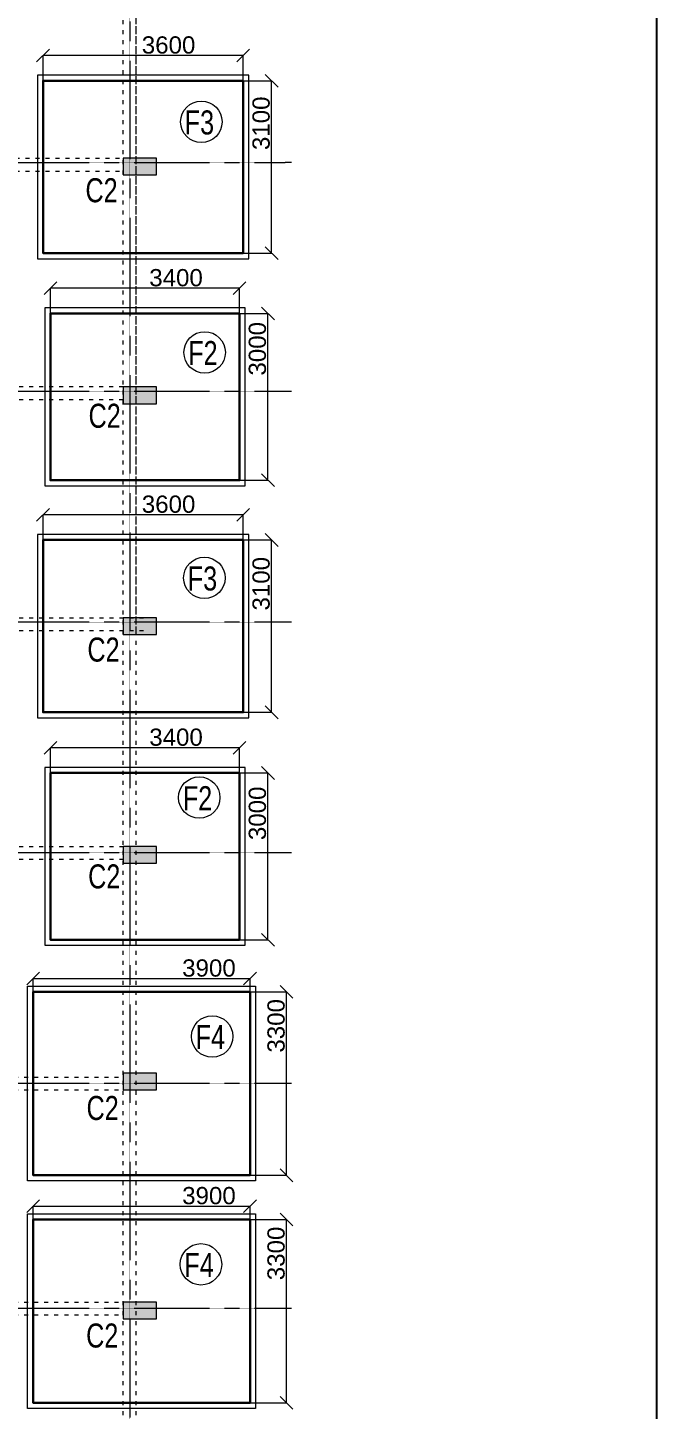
# Model space of a CAD drawing. Header units: inches. Extents: x 719368 to 9005052, y -3573818 to 446967.
# Drawn here: x 4536229 to 4547536, y -1782651 to -1757797 of the extents above; entities that cross this region are included whole.
import ezdxf

# ---------------------------------------------------------------- set-up
doc = ezdxf.new("R2010")
doc.units = ezdxf.units.IN
doc.header["$LTSCALE"] = 20
doc.header["$MEASUREMENT"] = 0
doc.header["$PDMODE"] = 3
doc.linetypes.add('ACAD_ISO03W100', pattern=[30, 12, -18])
doc.linetypes.add('CENTER', pattern=[2, 1.25, -0.25, 0.25, -0.25])
doc.layers.get('Defpoints').update_dxf_attribs({"lineweight": 25})
for name, color, linetype, lineweight in [('COL.FILL', 6, 'Continuous', 20), ('DIM', 7, 'Continuous', 13), ('FOOTING', 73, 'Continuous', 30), ('FORMET', 4, 'Continuous', 25), ('GRID', 202, 'CENTER', 5), ('HACHE', 6, 'Continuous', 9), ('HIDDEN', 181, 'ACAD_ISO03W100', 18), ('STAIR', 4, 'Continuous', 25)]:
    doc.layers.add(name, color=color, linetype=linetype, lineweight=lineweight)
doc.styles.add('BOLD', font='arial.ttf')
doc.styles.add('DIM SUMBI', font='arial.ttf')
doc.dimstyles.new('PL1', dxfattribs={"dimtxt": 275, "dimasz": 230, "dimexe": 0.18, "dimexo": 12, "dimgap": 30, "dimtad": 1, "dimjust": 1, "dimdec": 0, "dimzin": 0, "dimdsep": 46, "dimtxsty": 'BOLD', "dimblk": 'OBLIQUE', "dimcen": 0.09, "dimclrd": 256, "dimclre": 256, "dimadec": 0, "dimazin": 0, "dimtfac": 1, "dimtdec": 0, "dimtofl": 0, "dimtmove": 0, "dimatfit": 3, "dimfxl": 0, "dimtolj": 1, "dimtzin": 0, "dimlwd": -1, "dimlwe": -1, "dimarcsym": 0})

# ---------------------------------------------------------------- blocks, each defined once
blk = doc.blocks.new('_Oblique')
at = {"layer": 'STAIR', "color": 0, "lineweight": -2}
blk.add_line((-0.5, -0.5), (0.5, 0.5), dxfattribs=at)
blk = doc.blocks.new('*D526')
at = {"layer": 'Defpoints', "color": 0, "transparency": 16777216}
for p in [(4536506, -1758300), (4536506, -1758754), (4540106, -1758754)]:
    blk.add_point(p, dxfattribs=at)
at = {"layer": 'DIM', "transparency": 16777216}
for p, q in [((4536506, -1758742), (4536506, -1758299)), ((4540106, -1758300), (4536506, -1758300)), ((4540106, -1758742), (4540106, -1758299))]:
    blk.add_line(p, q, dxfattribs=at)
at = {"layer": 'DIM', "transparency": 16777216, "xscale": 230, "yscale": 230, "zscale": 230, "rotation": 180}
blk.add_blockref('_Oblique', (4536506, -1758300), dxfattribs=at)
at = {"layer": 'DIM', "transparency": 16777216, "xscale": 230, "yscale": 230, "zscale": 230}
blk.add_blockref('_Oblique', (4540106, -1758300), dxfattribs=at)
at = {"layer": 'DIM', "color": 0, "transparency": 16777216, "insert": (4538764, -1758111), "char_height": 310, "attachment_point": 5, "style": 'BOLD'}
blk.add_mtext('\\A1;3600', dxfattribs=at)
blk = doc.blocks.new('*D527')
at = {"layer": 'Defpoints', "color": 0, "transparency": 16777216}
for p in [(4539868, -1758754), (4540617, -1758754), (4539860, -1761854)]:
    blk.add_point(p, dxfattribs=at)
at = {"layer": 'DIM', "transparency": 16777216}
for p, q in [((4539880, -1758754), (4540617, -1758754)), ((4540617, -1761854), (4540617, -1758754)), ((4539872, -1761854), (4540617, -1761854))]:
    blk.add_line(p, q, dxfattribs=at)
at = {"layer": 'DIM', "transparency": 16777216, "xscale": 230, "yscale": 230, "zscale": 230}
for p, rotation in [((4540617, -1758754), 90), ((4540617, -1761854), 270)]:
    blk.add_blockref('_Oblique', p, dxfattribs=dict(at, rotation=rotation))
at = {"layer": 'DIM', "color": 0, "transparency": 16777216, "insert": (4540429, -1759518), "char_height": 310, "attachment_point": 5, "rotation": 90, "style": 'BOLD'}
blk.add_mtext('\\A1;3100', dxfattribs=at)
blk = doc.blocks.new('*D518')
at = {"layer": 'Defpoints', "color": 0, "transparency": 16777216}
for p in [(4536639, -1762485), (4536639, -1762939), (4540039, -1762939)]:
    blk.add_point(p, dxfattribs=at)
at = {"layer": 'DIM', "transparency": 16777216}
for p, q in [((4536639, -1762927), (4536639, -1762485)), ((4540039, -1762485), (4536639, -1762485)), ((4540039, -1762927), (4540039, -1762485))]:
    blk.add_line(p, q, dxfattribs=at)
at = {"layer": 'DIM', "transparency": 16777216, "xscale": 230, "yscale": 230, "zscale": 230, "rotation": 180}
blk.add_blockref('_Oblique', (4536639, -1762485), dxfattribs=at)
at = {"layer": 'DIM', "transparency": 16777216, "xscale": 230, "yscale": 230, "zscale": 230}
blk.add_blockref('_Oblique', (4540039, -1762485), dxfattribs=at)
at = {"layer": 'DIM', "color": 0, "transparency": 16777216, "insert": (4538898, -1762297), "char_height": 310, "attachment_point": 5, "style": 'BOLD'}
blk.add_mtext('\\A1;3400', dxfattribs=at)
blk = doc.blocks.new('*D519')
at = {"layer": 'Defpoints', "color": 0, "transparency": 16777216}
for p in [(4539801, -1762939), (4540551, -1762939), (4539793, -1765939)]:
    blk.add_point(p, dxfattribs=at)
at = {"layer": 'DIM', "transparency": 16777216}
for p, q in [((4539813, -1762939), (4540551, -1762939)), ((4540551, -1765939), (4540551, -1762939)), ((4539805, -1765939), (4540551, -1765939))]:
    blk.add_line(p, q, dxfattribs=at)
at = {"layer": 'DIM', "transparency": 16777216, "xscale": 230, "yscale": 230, "zscale": 230}
for p, rotation in [((4540551, -1762939), 90), ((4540551, -1765939), 270)]:
    blk.add_blockref('_Oblique', p, dxfattribs=dict(at, rotation=rotation))
at = {"layer": 'DIM', "color": 0, "transparency": 16777216, "insert": (4540362, -1763574), "char_height": 310, "attachment_point": 5, "rotation": 90, "style": 'BOLD'}
blk.add_mtext('\\A1;3000', dxfattribs=at)
blk = doc.blocks.new('*D509')
at = {"layer": 'Defpoints', "color": 0, "transparency": 16777216}
for p in [(4536506, -1766559), (4536506, -1767013), (4540106, -1767013)]:
    blk.add_point(p, dxfattribs=at)
at = {"layer": 'DIM', "transparency": 16777216}
for p, q in [((4536506, -1767001), (4536506, -1766559)), ((4540106, -1766559), (4536506, -1766559)), ((4540106, -1767001), (4540106, -1766559))]:
    blk.add_line(p, q, dxfattribs=at)
at = {"layer": 'DIM', "transparency": 16777216, "xscale": 230, "yscale": 230, "zscale": 230, "rotation": 180}
blk.add_blockref('_Oblique', (4536506, -1766559), dxfattribs=at)
at = {"layer": 'DIM', "transparency": 16777216, "xscale": 230, "yscale": 230, "zscale": 230}
blk.add_blockref('_Oblique', (4540106, -1766559), dxfattribs=at)
at = {"layer": 'DIM', "color": 0, "transparency": 16777216, "insert": (4538764, -1766371), "char_height": 310, "attachment_point": 5, "style": 'BOLD'}
blk.add_mtext('\\A1;3600', dxfattribs=at)
blk = doc.blocks.new('*D510')
at = {"layer": 'Defpoints', "color": 0, "transparency": 16777216}
for p in [(4539868, -1767013), (4540617, -1767013), (4539860, -1770113)]:
    blk.add_point(p, dxfattribs=at)
at = {"layer": 'DIM', "transparency": 16777216}
for p, q in [((4539880, -1767013), (4540617, -1767013)), ((4540617, -1770113), (4540617, -1767013)), ((4539872, -1770113), (4540617, -1770113))]:
    blk.add_line(p, q, dxfattribs=at)
at = {"layer": 'DIM', "transparency": 16777216, "xscale": 230, "yscale": 230, "zscale": 230}
for p, rotation in [((4540617, -1767013), 90), ((4540617, -1770113), 270)]:
    blk.add_blockref('_Oblique', p, dxfattribs=dict(at, rotation=rotation))
at = {"layer": 'DIM', "color": 0, "transparency": 16777216, "insert": (4540429, -1767800), "char_height": 310, "attachment_point": 5, "rotation": 90, "style": 'BOLD'}
blk.add_mtext('\\A1;3100', dxfattribs=at)
blk = doc.blocks.new('*D517')
at = {"layer": 'Defpoints', "color": 0, "transparency": 16777216}
for p in [(4536639, -1770750), (4536639, -1771204), (4540039, -1771204)]:
    blk.add_point(p, dxfattribs=at)
at = {"layer": 'DIM', "transparency": 16777216}
for p, q in [((4536639, -1771192), (4536639, -1770750)), ((4540039, -1770750), (4536639, -1770750)), ((4540039, -1771192), (4540039, -1770750))]:
    blk.add_line(p, q, dxfattribs=at)
at = {"layer": 'DIM', "transparency": 16777216, "xscale": 230, "yscale": 230, "zscale": 230, "rotation": 180}
blk.add_blockref('_Oblique', (4536639, -1770750), dxfattribs=at)
at = {"layer": 'DIM', "transparency": 16777216, "xscale": 230, "yscale": 230, "zscale": 230}
blk.add_blockref('_Oblique', (4540039, -1770750), dxfattribs=at)
at = {"layer": 'DIM', "color": 0, "transparency": 16777216, "insert": (4538898, -1770562), "char_height": 310, "attachment_point": 5, "style": 'BOLD'}
blk.add_mtext('\\A1;3400', dxfattribs=at)
blk = doc.blocks.new('*D530')
at = {"layer": 'Defpoints', "color": 0, "transparency": 16777216}
for p in [(4539801, -1771204), (4540551, -1771204), (4539793, -1774204)]:
    blk.add_point(p, dxfattribs=at)
at = {"layer": 'DIM', "transparency": 16777216}
for p, q in [((4539813, -1771204), (4540551, -1771204)), ((4540551, -1774204), (4540551, -1771204)), ((4539805, -1774204), (4540551, -1774204))]:
    blk.add_line(p, q, dxfattribs=at)
at = {"layer": 'DIM', "transparency": 16777216, "xscale": 230, "yscale": 230, "zscale": 230}
for p, rotation in [((4540551, -1771204), 90), ((4540551, -1774204), 270)]:
    blk.add_blockref('_Oblique', p, dxfattribs=dict(at, rotation=rotation))
at = {"layer": 'DIM', "color": 0, "transparency": 16777216, "insert": (4540362, -1771930), "char_height": 310, "attachment_point": 5, "rotation": 90, "style": 'BOLD'}
blk.add_mtext('\\A1;3000', dxfattribs=at)
blk = doc.blocks.new('*D537')
at = {"layer": 'Defpoints', "color": 0, "transparency": 16777216}
for p in [(4540229, -1774902), (4536329, -1775387), (4540229, -1775379)]:
    blk.add_point(p, dxfattribs=at)
at = {"layer": 'DIM', "transparency": 16777216}
for p, q in [((4536329, -1775375), (4536329, -1774902)), ((4536329, -1774902), (4540229, -1774902)), ((4540229, -1775367), (4540229, -1774902))]:
    blk.add_line(p, q, dxfattribs=at)
at = {"layer": 'DIM', "transparency": 16777216, "xscale": 230, "yscale": 230, "zscale": 230, "rotation": 180}
blk.add_blockref('_Oblique', (4536329, -1774902), dxfattribs=at)
at = {"layer": 'DIM', "transparency": 16777216, "xscale": 230, "yscale": 230, "zscale": 230}
blk.add_blockref('_Oblique', (4540229, -1774902), dxfattribs=at)
at = {"layer": 'DIM', "color": 0, "transparency": 16777216, "insert": (4539490, -1774714), "char_height": 310, "attachment_point": 5, "style": 'BOLD'}
blk.add_mtext('\\A1;3900', dxfattribs=at)
blk = doc.blocks.new('*D538')
at = {"layer": 'Defpoints', "color": 0, "transparency": 16777216}
for p in [(4540137, -1775141), (4540886, -1775141), (4540002, -1778441)]:
    blk.add_point(p, dxfattribs=at)
at = {"layer": 'DIM', "transparency": 16777216}
for p, q in [((4540149, -1775141), (4540886, -1775141)), ((4540886, -1778441), (4540886, -1775141)), ((4540014, -1778441), (4540886, -1778441))]:
    blk.add_line(p, q, dxfattribs=at)
at = {"layer": 'DIM', "transparency": 16777216, "xscale": 230, "yscale": 230, "zscale": 230}
for p, rotation in [((4540886, -1775141), 90), ((4540886, -1778441), 270)]:
    blk.add_blockref('_Oblique', p, dxfattribs=dict(at, rotation=rotation))
at = {"layer": 'DIM', "color": 0, "transparency": 16777216, "insert": (4540698, -1775752), "char_height": 310, "attachment_point": 5, "rotation": 90, "style": 'BOLD'}
blk.add_mtext('\\A1;3300', dxfattribs=at)
blk = doc.blocks.new('*D545')
at = {"layer": 'Defpoints', "color": 0, "transparency": 16777216}
for p in [(4540229, -1778996), (4536329, -1779481), (4540229, -1779473)]:
    blk.add_point(p, dxfattribs=at)
at = {"layer": 'DIM', "transparency": 16777216}
for p, q in [((4536329, -1779469), (4536329, -1778996)), ((4536329, -1778996), (4540229, -1778996)), ((4540229, -1779461), (4540229, -1778996))]:
    blk.add_line(p, q, dxfattribs=at)
at = {"layer": 'DIM', "transparency": 16777216, "xscale": 230, "yscale": 230, "zscale": 230, "rotation": 180}
blk.add_blockref('_Oblique', (4536329, -1778996), dxfattribs=at)
at = {"layer": 'DIM', "transparency": 16777216, "xscale": 230, "yscale": 230, "zscale": 230}
blk.add_blockref('_Oblique', (4540229, -1778996), dxfattribs=at)
at = {"layer": 'DIM', "color": 0, "transparency": 16777216, "insert": (4539490, -1778808), "char_height": 310, "attachment_point": 5, "style": 'BOLD'}
blk.add_mtext('\\A1;3900', dxfattribs=at)
blk = doc.blocks.new('*D546')
at = {"layer": 'Defpoints', "color": 0, "transparency": 16777216}
for p in [(4540137, -1779235), (4540886, -1779235), (4540002, -1782535)]:
    blk.add_point(p, dxfattribs=at)
at = {"layer": 'DIM', "transparency": 16777216}
for p, q in [((4540149, -1779235), (4540886, -1779235)), ((4540886, -1782535), (4540886, -1779235)), ((4540014, -1782535), (4540886, -1782535))]:
    blk.add_line(p, q, dxfattribs=at)
at = {"layer": 'DIM', "transparency": 16777216, "xscale": 230, "yscale": 230, "zscale": 230}
for p, rotation in [((4540886, -1779235), 90), ((4540886, -1782535), 270)]:
    blk.add_blockref('_Oblique', p, dxfattribs=dict(at, rotation=rotation))
at = {"layer": 'DIM', "color": 0, "transparency": 16777216, "insert": (4540698, -1779846), "char_height": 310, "attachment_point": 5, "rotation": 90, "style": 'BOLD'}
blk.add_mtext('\\A1;3300', dxfattribs=at)

msp = doc.modelspace()

# ---------------------------------------------------------------- hatches: boundary and pattern name
at = {"layer": 'COL.FILL'}
for points in [[(4538549.2, -1760146.1), (4538549.2, -1760446.1), (4537949.2, -1760446.1), (4537949.2, -1760146.1)], [(4538549.2, -1764261.1), (4538549.2, -1764561.1), (4537949.2, -1764561.1), (4537949.2, -1764261.1)], [(4538549.2, -1768411.1), (4538549.2, -1768711.1), (4537949.2, -1768711.1), (4537949.2, -1768411.1)], [(4538549.2, -1772526.1), (4538549.2, -1772826.1), (4537949.2, -1772826.1), (4537949.2, -1772526.1)], [(4538549.2, -1776606.1), (4538549.2, -1776906.1), (4537949.2, -1776906.1), (4537949.2, -1776606.1)], [(4538549.2, -1780722.6), (4538549.2, -1781022.6), (4537949.2, -1781022.6), (4537949.2, -1780722.6)]]:
    msp.add_hatch(color=256, dxfattribs=at).paths.add_polyline_path(points)

# ---------------------------------------------------------------- linework, layer by layer
for points in [[(4538549.2, -1760446.1), (4538549.2, -1760146.1), (4537949.2, -1760146.1), (4537949.2, -1760446.1)], [(4538549.2, -1764561.1), (4538549.2, -1764261.1), (4537949.2, -1764261.1), (4537949.2, -1764561.1)], [(4538549.2, -1768711.1), (4538549.2, -1768411.1), (4537949.2, -1768411.1), (4537949.2, -1768711.1)], [(4538549.2, -1772826.1), (4538549.2, -1772526.1), (4537949.2, -1772526.1), (4537949.2, -1772826.1)], [(4538549.2, -1776906.1), (4538549.2, -1776606.1), (4537949.2, -1776606.1), (4537949.2, -1776906.1)], [(4538549.2, -1781022.6), (4538549.2, -1780722.6), (4537949.2, -1780722.6), (4537949.2, -1781022.6)]]:
    msp.add_lwpolyline(points, close=True, dxfattribs=at)
at = {"layer": 'DIM'}
for centre in [(4539353.1, -1759491.5), (4539412.4, -1763639.2), (4539407.9, -1767694.5), (4539315.6, -1771646.1), (4539548.2, -1775943.8), (4539346, -1780042.3)]:
    msp.add_circle(centre, 372.8, dxfattribs=at)
at = {"layer": 'FOOTING'}
for points in [[(4540105.8, -1758753.6), (4536505.8, -1758753.6), (4536505.8, -1761853.6), (4540105.8, -1761853.6)], [(4540039.4, -1762939.2), (4536639.4, -1762939.2), (4536639.4, -1765939.2), (4540039.4, -1765939.2)], [(4540105.8, -1767013), (4536505.8, -1767013), (4536505.8, -1770113), (4540105.8, -1770113)], [(4540039.4, -1771204.2), (4536639.4, -1771204.2), (4536639.4, -1774204.2), (4540039.4, -1774204.2)], [(4540229.4, -1775141.1), (4540229.4, -1778441.1), (4536329.4, -1778441.1), (4536329.4, -1775141.1)], [(4540229.4, -1779235.2), (4540229.4, -1782535.2), (4536329.4, -1782535.2), (4536329.4, -1779235.2)]]:
    msp.add_lwpolyline(points, close=True, dxfattribs=at)
at = {"layer": 'FORMET'}
msp.add_line((4547535.8, -1746382.4), (4547535.8, -1814751.9), dxfattribs=at)
at = {"layer": 'GRID', "lineweight": 18, "ltscale": 0.05}
for p, q in [((4538064.2, -1750326.2), (4538064.2, -1799128.2)), ((4540972, -1760226.1), (4468546.8, -1760261.1)), ((4540972, -1764341.1), (4468546.8, -1764376.1)), ((4540972, -1768491.1), (4468546.8, -1768491.1)), ((4540972, -1772641.1), (4468546.8, -1772641.1)), ((4540972, -1776791.1), (4468546.8, -1776791.1)), ((4540972, -1780837.6), (4468546.8, -1780837.6))]:
    msp.add_line(p, q, dxfattribs=at)
at = {"layer": 'HACHE'}
for points in [[(4540205.8, -1758653.6), (4536405.8, -1758653.6), (4536405.8, -1761953.6), (4540205.8, -1761953.6)], [(4540139.4, -1762839.2), (4536539.4, -1762839.2), (4536539.4, -1766039.2), (4540139.4, -1766039.2)], [(4540205.8, -1766913), (4536405.8, -1766913), (4536405.8, -1770213), (4540205.8, -1770213)], [(4540139.4, -1771104.2), (4536539.4, -1771104.2), (4536539.4, -1774304.2), (4540139.4, -1774304.2)], [(4540329.4, -1775041.1), (4540329.4, -1778541.1), (4536229.4, -1778541.1), (4536229.4, -1775041.1)], [(4540329.4, -1779135.2), (4540329.4, -1782635.2), (4536229.4, -1782635.2), (4536229.4, -1779135.2)]]:
    msp.add_lwpolyline(points, close=True, dxfattribs=at)
at = {"layer": 'HIDDEN', "linetype": 'ACAD_ISO03W100', "ltscale": 0.3}
for p, q in [((4537949.2, -1797516.1), (4537949.2, -1755961.1)), ((4538179.2, -1797516.1), (4538179.2, -1755961.1)), ((4538179.2, -1768641.1), (4538179.2, -1755961.1)), ((4521609.2, -1760146.1), (4537949.2, -1760146.1)), ((4521609.2, -1760376.1), (4537949.2, -1760376.1)), ((4537949.2, -1764261.1), (4521679.2, -1764261.1)), ((4537949.2, -1764491.1), (4521679.2, -1764491.1)), ((4521679.2, -1768411.1), (4538409.2, -1768411.1)), ((4521679.2, -1768641.1), (4538409.2, -1768641.1)), ((4521679.2, -1772526.1), (4537949.2, -1772526.1)), ((4521679.2, -1772756.1), (4537949.2, -1772756.1)), ((4517989.2, -1776676.1), (4537949.2, -1776676.1)), ((4517989.2, -1776906.1), (4537949.2, -1776906.1)), ((4517989.2, -1780722.6), (4537949.2, -1780722.6)), ((4517989.2, -1780952.6), (4537949.2, -1780952.6))]:
    msp.add_line(p, q, dxfattribs=at)

# ---------------------------------------------------------------- texts
at = {"layer": 'DIM', "style": 'DIM SUMBI', "width": 0.75}
for s, p in [('F3', (4539053.9, -1759719)), ('C2', (4537269.1, -1760938.4)), ('F2', (4539116.5, -1763866.7)), ('C2', (4537324.4, -1764995)), ('F3', (4539108.6, -1767922)), ('C2', (4537304.1, -1769200.2)), ('F2', (4539019.7, -1771873.7)), ('C2', (4537317, -1773280.6)), ('F4', (4539250.3, -1776171.3)), ('C2', (4537288.5, -1777446.1)), ('F4', (4539048.1, -1780269.8)), ('C2', (4537281.2, -1781538.8))]:
    msp.add_text(s, height=432.43, dxfattribs=at).set_placement(p)

# ---------------------------------------------------------------- dimensions: what is measured, and where the dimension line sits
at = {"layer": 'DIM'}
for base, p1, p2, angle, picture, middle in [((4536505.8, -1758299.6), (4540105.8, -1758753.6), (4536505.8, -1758753.6), 180, '*D526', (4538764, -1758299.6)), ((4540617.3, -1758753.6), (4539859.8, -1761853.6), (4539867.6, -1758753.6), 270, '*D527', (4540617.3, -1759518.1)), ((4536639.4, -1762485.2), (4540039.4, -1762939.2), (4536639.4, -1762939.2), 180, '*D518', (4538897.6, -1762485.2)), ((4540550.9, -1762939.2), (4539793.4, -1765939.2), (4539801.2, -1762939.2), 270, '*D519', (4540550.9, -1763573.6)), ((4536505.8, -1766559), (4540105.8, -1767013), (4536505.8, -1767013), 180, '*D509', (4538764, -1766559)), ((4540617.3, -1767013), (4539859.8, -1770113), (4539867.6, -1767013), 270, '*D510', (4540617.3, -1767800.2)), ((4536639.4, -1770750.2), (4540039.4, -1771204.2), (4536639.4, -1771204.2), 180, '*D517', (4538897.6, -1770750.2)), ((4540550.9, -1771204.2), (4539793.4, -1774204.2), (4539801.2, -1771204.2), 270, '*D530', (4540550.9, -1771930)), ((4540229.4, -1774902.1), (4536329.4, -1775387.1), (4540229.4, -1775379.3), 180, '*D537', (4539490.4, -1774902.1)), ((4540886.2, -1775141.1), (4540002.1, -1778441.1), (4540136.5, -1775141.1), 270, '*D538', (4540886.2, -1775751.6)), ((4540229.4, -1778996.2), (4536329.4, -1779481.2), (4540229.4, -1779473.4), 180, '*D545', (4539490.4, -1778996.2)), ((4540886.2, -1779235.2), (4540002.1, -1782535.2), (4540136.5, -1779235.2), 270, '*D546', (4540886.2, -1779845.7))]:
    dim = msp.add_linear_dim(base=base, p1=p1, p2=p2, angle=angle, dimstyle='PL1', override={"dimtxt": 310}, dxfattribs=at)
    dim.commit()
    dim.dimension.update_dxf_attribs({"geometry": picture, "text_midpoint": middle, "dimtype": 160})

doc.saveas('drawing.dxf')
